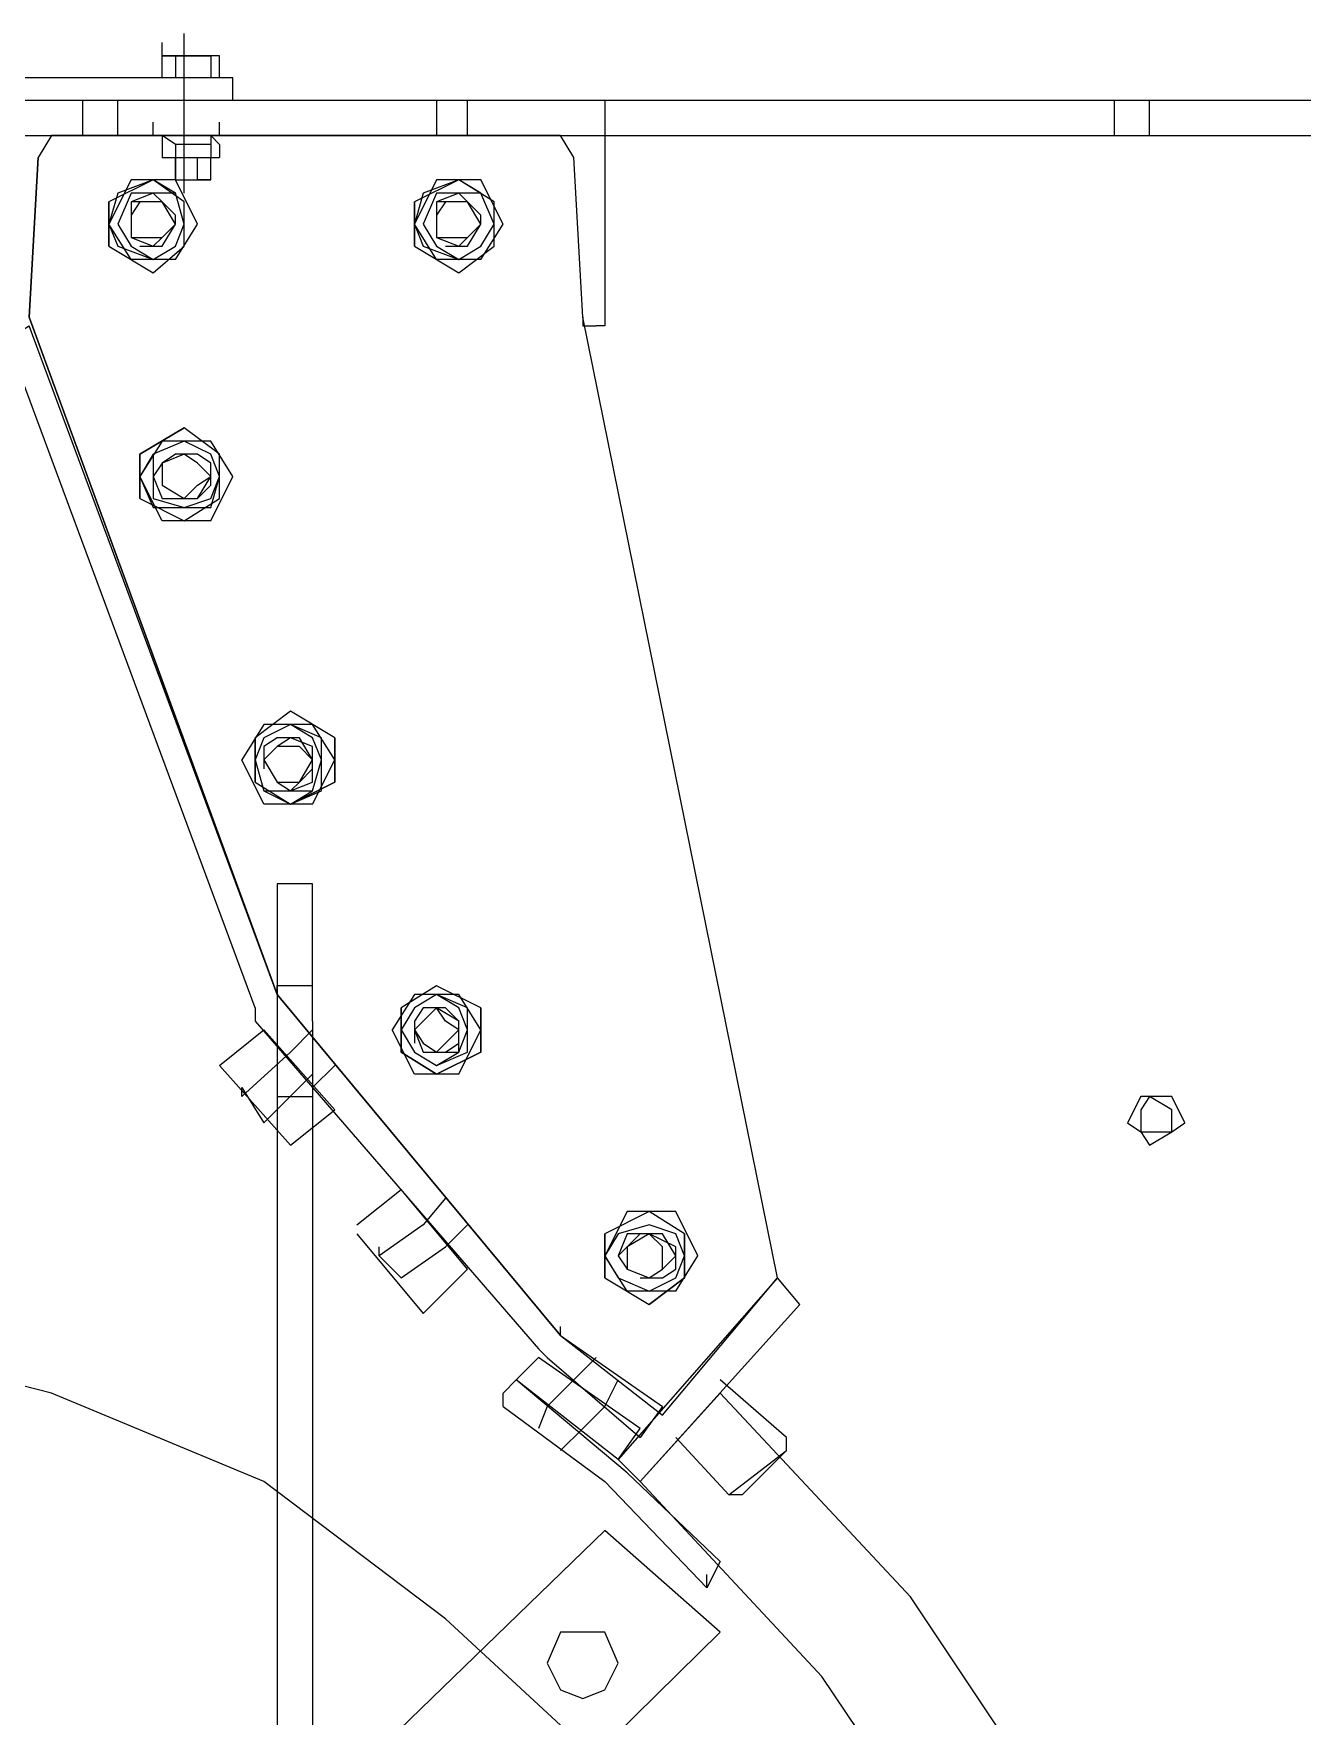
# Model space of a CAD drawing. Header units: millimetres. Extents: x 3220 to 226993, y 817 to 176024.
# Drawn here: x 199794 to 200208, y 147324 to 147873 of the extents above; entities that cross this region are included whole.
import ezdxf

# ---------------------------------------------------------------- set-up
doc = ezdxf.new("R2010")
doc.units = ezdxf.units.MM

# ---------------------------------------------------------------- blocks, each defined once
blk = doc.blocks.new('ligne broyage L 2')
at = {"color": 7, "linetype": 'Continuous', "lineweight": -2, "true_color": 0x000007}
for points in [[(185.16, 11660.67), (185.16, 11665.01), (185.16, 11665.01)], [(192.4, 11615.83), (192.4, 11667.91), (192.4, 11667.91)], [(189.5, 11660.67), (201.07, 11660.67), (185.16, 11660.67)], [(185.16, 11653.44), (185.16, 11660.67), (189.5, 11660.67)], [(189.5, 11660.67), (189.5, 11653.44), (189.5, 11653.44)], [(203.97, 11653.44), (203.97, 11660.67), (201.07, 11660.67), (201.07, 11653.44)], [(182.27, 11634.64), (182.27, 11638.97)], [(203.97, 11634.64), (203.97, 11638.97)], [(189.5, 11631.74), (185.16, 11634.64), (185.16, 11631.74)], [(185.16, 11631.74), (185.16, 11627.4)], [(201.07, 11631.74), (189.5, 11631.74)], [(189.5, 11631.74), (189.5, 11627.4), (189.5, 11627.4)], [(203.97, 11631.74), (201.07, 11634.64), (201.07, 11627.4)], [(203.97, 11631.74), (203.97, 11627.4)], [(185.16, 11627.4), (201.07, 11627.4)], [(185.16, 11627.4), (189.5, 11627.4), (189.5, 11627.4)], [(189.5, 11627.4), (201.07, 11627.4)], [(201.07, 11620.17), (196.73, 11620.17), (196.73, 11627.4)], [(201.07, 11620.17), (201.07, 11627.4), (203.97, 11627.4)], [(189.5, 11620.17), (201.07, 11620.17)], [(189.5, 11620.17), (196.73, 11620.17)]]:
    blk.add_lwpolyline(points, dxfattribs=at)
at = {"color": 7, "linetype": 'Continuous', "lineweight": 15, "true_color": 0x000007}
blk.add_lwpolyline([(208.31, 11646.21), (208.31, 11653.44), (99.81, 11653.44), (99.81, 11646.21)], close=True, dxfattribs=at)
at = {"color": 7, "linetype": 'Continuous', "lineweight": 5, "true_color": 0x000007}
for points in [[(111.39, 11646.21), (655.3, 11646.21), (655.3, 11646.21)], [(111.39, 11634.64), (655.3, 11634.64), (655.3, 11646.21)], [(130.19, 11646.21), (329.82, 11646.21), (329.82, 11646.21)], [(159.12, 11646.21), (159.12, 11634.64)], [(170.7, 11634.64), (170.7, 11646.21)], [(274.85, 11646.21), (274.85, 11634.64)], [(284.98, 11634.64), (284.98, 11646.21)], [(329.82, 11646.21), (329.82, 11572.43)], [(496.18, 11646.21), (496.18, 11634.64)], [(507.75, 11634.64), (507.75, 11646.21)], [(156.23, 11634.64), (149, 11634.64), (144.66, 11627.4)], [(156.23, 11634.64), (149, 11634.64), (144.66, 11627.4)], [(308.12, 11634.64), (156.23, 11634.64)], [(308.12, 11634.64), (156.23, 11634.64), (156.23, 11634.64)], [(319.69, 11627.4), (315.35, 11634.64), (308.12, 11634.64)], [(348.63, 11216.57), (386.24, 11261.42), (322.59, 11575.33), (319.69, 11627.4), (315.35, 11634.64), (308.12, 11634.64)], [(144.66, 11627.4), (141.76, 11575.33)], [(222.77, 11354), (141.76, 11575.33), (144.66, 11627.4)], [(322.59, 11575.33), (319.69, 11627.4), (319.69, 11627.4)], [(167.8, 11598.47), (182.27, 11589.79), (192.4, 11598.47), (192.4, 11612.94), (182.27, 11620.17), (167.8, 11612.94)], [(175.04, 11620.17), (167.8, 11605.7), (167.8, 11605.7)], [(189.5, 11594.13), (196.73, 11605.7), (189.5, 11620.17), (175.04, 11620.17)], [(267.62, 11598.47), (282.08, 11589.79), (293.66, 11598.47), (293.66, 11612.94), (282.08, 11620.17), (267.62, 11612.94)], [(296.55, 11605.7), (289.32, 11620.17), (274.85, 11620.17), (267.62, 11605.7)], [(167.8, 11598.47), (167.8, 11612.94), (167.8, 11612.94)], [(177.93, 11598.47), (185.16, 11598.47), (189.5, 11605.7), (189.5, 11608.6), (185.16, 11612.94), (177.93, 11612.94), (175.04, 11608.6), (175.04, 11605.7)], [(267.62, 11598.47), (267.62, 11612.94), (267.62, 11612.94)], [(277.74, 11598.47), (284.98, 11598.47), (289.32, 11605.7), (289.32, 11608.6), (284.98, 11612.94), (277.74, 11612.94), (274.85, 11608.6), (274.85, 11605.7)], [(189.5, 11594.13), (175.04, 11594.13), (167.8, 11605.7)], [(289.32, 11594.13), (274.85, 11594.13), (267.62, 11605.7)], [(289.32, 11594.13), (296.55, 11605.7), (296.55, 11605.7)], [(215.54, 11349.66), (134.53, 11568.09), (141.76, 11572.43)], [(141.76, 11575.33), (222.77, 11354)], [(315.35, 11242.61), (222.77, 11354), (141.76, 11572.43)], [(322.59, 11575.33), (322.59, 11572.43), (326.93, 11572.43)], [(386.24, 11261.42), (322.59, 11575.33)], [(329.82, 11572.43), (326.93, 11572.43)], [(177.93, 11530.48), (192.4, 11539.16), (192.4, 11539.16)], [(177.93, 11516.02), (192.4, 11508.78), (203.97, 11516.02), (203.97, 11530.48), (192.4, 11539.16)], [(208.31, 11523.25), (201.07, 11534.82), (185.16, 11534.82), (177.93, 11523.25)], [(177.93, 11516.02), (177.93, 11530.48), (177.93, 11530.48)], [(189.5, 11516.02), (196.73, 11516.02), (201.07, 11520.36), (201.07, 11527.59), (196.73, 11530.48), (189.5, 11530.48), (185.16, 11527.59), (185.16, 11520.36)], [(201.07, 11508.78), (185.16, 11508.78), (177.93, 11523.25)], [(201.07, 11508.78), (208.31, 11523.25), (208.31, 11523.25)], [(241.58, 11437.9), (227.11, 11446.58), (215.54, 11437.9)], [(215.54, 11423.43), (227.11, 11416.2), (241.58, 11423.43), (241.58, 11437.9), (227.11, 11446.58), (215.54, 11437.9)], [(241.58, 11430.67), (234.35, 11442.24), (218.43, 11442.24), (211.2, 11430.67)], [(215.54, 11437.9), (215.54, 11423.43), (227.11, 11416.2)], [(215.54, 11423.43), (215.54, 11437.9), (215.54, 11437.9)], [(227.11, 11420.54), (230.01, 11423.43), (234.35, 11427.77), (234.35, 11430.67), (230.01, 11437.9), (222.77, 11437.9), (218.43, 11435.01), (218.43, 11427.77)], [(241.58, 11437.9), (241.58, 11423.43), (227.11, 11416.2)], [(234.35, 11416.2), (218.43, 11416.2), (211.2, 11430.67)], [(234.35, 11416.2), (241.58, 11430.67), (241.58, 11430.67)], [(222.77, 11390.16), (222.77, 10765.24), (222.77, 10765.24)], [(234.35, 11345.32), (234.35, 11390.16), (222.77, 11390.16)], [(234.35, 11356.89), (222.77, 11356.89)], [(222.77, 11354), (222.77, 11356.89)], [(222.77, 11354), (222.77, 11356.89)], [(289.32, 11349.66), (274.85, 11356.89), (263.28, 11349.66)], [(274.85, 11327.96), (289.32, 11335.19), (289.32, 11349.66), (274.85, 11356.89), (263.28, 11349.66)], [(222.77, 11354), (315.35, 11242.61), (348.63, 11216.57)], [(282.08, 11327.96), (289.32, 11342.43), (282.08, 11354), (267.62, 11354), (260.38, 11342.43)], [(215.54, 11349.66), (215.54, 11345.32), (308.12, 11238.27)], [(263.28, 11349.66), (263.28, 11335.19), (274.85, 11327.96)], [(263.28, 11335.19), (263.28, 11349.66), (263.28, 11349.66)], [(274.85, 11335.19), (277.74, 11335.19), (282.08, 11338.09), (282.08, 11345.32), (277.74, 11349.66), (270.51, 11349.66), (267.62, 11345.32), (267.62, 11338.09)], [(289.32, 11349.66), (289.32, 11335.19), (274.85, 11327.96)], [(203.97, 11330.85), (218.43, 11342.43)], [(227.11, 11304.82), (241.58, 11316.39), (218.43, 11342.43)], [(234.35, 11342.43), (227.11, 11335.19)], [(234.35, 11345.32), (234.35, 10690.02), (234.35, 10690.02)], [(282.08, 11327.96), (267.62, 11327.96), (260.38, 11342.43)], [(227.11, 11335.19), (211.2, 11320.73)], [(274.85, 11327.96), (263.28, 11335.19), (263.28, 11335.19)], [(203.97, 11330.85), (227.11, 11304.82), (227.11, 11304.82)], [(234.35, 11323.62), (241.58, 11330.85)], [(218.43, 11312.05), (234.35, 11327.96)], [(211.2, 11323.62), (218.43, 11312.05), (218.43, 11312.05)], [(211.2, 11320.73), (211.2, 11323.62), (211.2, 11323.62)], [(222.77, 11320.73), (234.35, 11320.73)], [(248.81, 11278.78), (263.28, 11290.35)], [(270.51, 11249.85), (284.98, 11264.31), (263.28, 11290.35)], [(277.74, 11287.46), (270.51, 11278.78)], [(355.86, 11275.88), (344.29, 11283.12), (329.82, 11275.88)], [(329.82, 11261.42), (344.29, 11252.74), (355.86, 11261.42), (355.86, 11275.88), (344.29, 11283.12), (329.82, 11275.88)], [(360.2, 11268.65), (352.97, 11283.12), (337.05, 11283.12), (329.82, 11268.65)], [(248.81, 11275.88), (270.51, 11249.85), (270.51, 11249.85)], [(270.51, 11278.78), (256.04, 11268.65)], [(277.74, 11271.54), (284.98, 11278.78)], [(329.82, 11275.88), (329.82, 11261.42), (344.29, 11252.74)], [(329.82, 11261.42), (329.82, 11275.88), (329.82, 11275.88)], [(341.39, 11261.42), (348.63, 11261.42), (352.97, 11264.31), (352.97, 11271.54), (344.29, 11275.88), (341.39, 11275.88), (337.05, 11271.54), (334.16, 11268.65)], [(355.86, 11275.88), (355.86, 11261.42), (344.29, 11252.74)], [(256.04, 11268.65), (256.04, 11271.54)], [(263.28, 11261.42), (277.74, 11271.54)], [(256.04, 11268.65), (263.28, 11261.42), (263.28, 11261.42)], [(352.97, 11257.08), (337.05, 11257.08), (329.82, 11268.65)], [(352.97, 11257.08), (360.2, 11268.65), (360.2, 11268.65)], [(393.47, 11252.74), (386.24, 11261.42), (334.16, 11202.11)], [(341.39, 11194.87), (393.47, 11252.74)], [(436.87, 10820.21), (429.63, 10893.99), (407.94, 10967.76), (377.56, 11034.3), (334.16, 11097.95), (277.74, 11150.03), (218.43, 11194.87), (149, 11223.81), (75.22, 11242.61), (0, 11249.85), (-73.78, 11242.61), (-147.55, 11223.81), (-214.09, 11194.87), (-277.74, 11150.03), (-328.37, 11097.95), (-373.22, 11034.3), (-406.49, 10967.76), (-425.29, 10893.99), (-432.53, 10820.21)], [(315.35, 11242.61), (315.35, 11245.51)], [(315.35, 11242.61), (348.63, 11219.47), (348.63, 11219.47)], [(315.35, 11242.61), (348.63, 11216.57)], [(308.12, 11238.27), (311.01, 11235.38)], [(334.16, 11202.11), (300.89, 11228.15), (308.12, 11235.38)], [(334.16, 11202.11), (341.39, 11212.23), (308.12, 11235.38)], [(311.01, 11235.38), (341.39, 11209.34)], [(326.93, 11235.38), (319.69, 11228.15)], [(337.05, 11197.77), (300.89, 11228.15), (296.55, 11223.81)], [(319.69, 11228.15), (311.01, 11219.47)], [(329.82, 11219.47), (334.16, 11228.15)], [(389.13, 11209.34), (367.43, 11228.15)], [(296.55, 11219.47), (296.55, 11223.81)], [(296.55, 11219.47), (329.82, 11194.87), (329.82, 11194.87)], [(311.01, 11219.47), (308.12, 11212.23)], [(322.59, 11212.23), (329.82, 11219.47)], [(341.39, 11194.87), (367.43, 11223.81), (367.43, 11223.81)], [(348.63, 11219.47), (341.39, 11209.34)], [(541.02, 10720.4), (548.25, 10812.98), (541.02, 10905.56), (519.32, 10993.8), (481.71, 11079.15), (429.63, 11157.26), (367.43, 11223.81)], [(315.35, 11205), (322.59, 11212.23)], [(374.66, 11190.54), (370.32, 11190.54), (352.97, 11209.34)], [(370.32, 11190.54), (389.13, 11205), (389.13, 11209.34)], [(389.13, 11205), (389.13, 11209.34), (389.13, 11209.34)], [(389.13, 11205), (374.66, 11190.54), (374.66, 11190.54)], [(334.16, 11202.11), (341.39, 11194.87), (341.39, 11194.87)], [(367.43, 11168.84), (337.05, 11197.77), (337.05, 11197.77)], [(363.09, 11160.16), (329.82, 11194.87)], [(541.02, 10720.4), (504.86, 10727.63), (512.09, 10812.98), (504.86, 10898.33), (481.71, 10983.67), (448.44, 11060.34), (400.7, 11131.23), (341.39, 11194.87)], [(367.43, 11168.84), (363.09, 11160.16), (363.09, 11160.16)], [(363.09, 11160.16), (363.09, 11164.5)]]:
    blk.add_lwpolyline(points, dxfattribs=at)
at = {"color": 7, "linetype": 'Continuous', "lineweight": -2, "true_color": 0x000007}
for points in [[(182.27, 11634.64), (203.97, 11634.64)], [(189.5, 11620.17), (189.5, 11627.4)]]:
    blk.add_lwpolyline(points, close=True, dxfattribs=at)
at = {"color": 7, "linetype": 'Continuous', "lineweight": 5, "true_color": 0x000007}
for points in [[(167.8, 11598.47), (182.27, 11589.79), (192.4, 11598.47), (192.4, 11612.94), (182.27, 11620.17), (167.8, 11612.94)], [(192.4, 11605.7), (189.5, 11615.83), (182.27, 11620.17), (170.7, 11615.83), (167.8, 11605.7), (170.7, 11598.47), (182.27, 11594.13), (189.5, 11598.47)], [(192.4, 11605.7), (189.5, 11615.83), (175.04, 11615.83), (170.7, 11605.7), (175.04, 11598.47), (182.27, 11594.13), (189.5, 11598.47)], [(192.4, 11605.7), (189.5, 11615.83), (175.04, 11615.83), (170.7, 11605.7), (175.04, 11598.47), (182.27, 11594.13), (189.5, 11598.47)], [(189.5, 11605.7), (185.16, 11612.94), (182.27, 11615.83), (175.04, 11612.94), (175.04, 11601.36), (182.27, 11598.47), (185.16, 11601.36)], [(267.62, 11598.47), (282.08, 11589.79), (293.66, 11598.47), (293.66, 11612.94), (282.08, 11620.17), (267.62, 11612.94)], [(293.66, 11605.7), (289.32, 11615.83), (282.08, 11620.17), (270.51, 11615.83), (267.62, 11605.7), (270.51, 11598.47), (282.08, 11594.13), (289.32, 11598.47)], [(293.66, 11605.7), (289.32, 11615.83), (274.85, 11615.83), (270.51, 11605.7), (274.85, 11598.47), (282.08, 11594.13), (289.32, 11598.47)], [(293.66, 11605.7), (289.32, 11615.83), (274.85, 11615.83), (270.51, 11605.7), (274.85, 11598.47), (282.08, 11594.13), (289.32, 11598.47)], [(289.32, 11605.7), (284.98, 11612.94), (282.08, 11615.83), (274.85, 11612.94), (274.85, 11601.36), (282.08, 11598.47), (284.98, 11601.36)], [(189.5, 11605.7), (185.16, 11612.94), (175.04, 11612.94), (175.04, 11601.36), (185.16, 11601.36)], [(289.32, 11605.7), (284.98, 11612.94), (274.85, 11612.94), (274.85, 11601.36), (284.98, 11601.36)], [(177.93, 11530.48), (177.93, 11516.02), (192.4, 11508.78), (203.97, 11516.02), (203.97, 11530.48), (192.4, 11539.16)], [(203.97, 11523.25), (201.07, 11530.48), (192.4, 11534.82), (182.27, 11530.48), (177.93, 11523.25), (182.27, 11513.12), (201.07, 11513.12)], [(203.97, 11523.25), (201.07, 11530.48), (192.4, 11534.82), (182.27, 11530.48), (182.27, 11516.02), (192.4, 11513.12), (201.07, 11516.02)], [(203.97, 11523.25), (201.07, 11530.48), (192.4, 11534.82), (182.27, 11530.48), (182.27, 11516.02), (192.4, 11513.12), (201.07, 11516.02)], [(201.07, 11523.25), (196.73, 11527.59), (192.4, 11530.48), (185.16, 11527.59), (182.27, 11523.25), (185.16, 11516.02), (196.73, 11516.02)], [(201.07, 11523.25), (196.73, 11527.59), (192.4, 11530.48), (185.16, 11527.59), (185.16, 11520.36), (192.4, 11516.02), (196.73, 11520.36)], [(237.24, 11430.67), (234.35, 11437.9), (227.11, 11442.24), (218.43, 11437.9), (215.54, 11430.67), (218.43, 11420.54), (234.35, 11420.54)], [(237.24, 11430.67), (234.35, 11437.9), (227.11, 11442.24), (218.43, 11437.9), (215.54, 11430.67), (218.43, 11420.54), (227.11, 11416.2), (234.35, 11420.54)], [(237.24, 11430.67), (237.24, 11437.9), (227.11, 11442.24), (218.43, 11437.9), (215.54, 11430.67), (218.43, 11420.54), (227.11, 11416.2), (237.24, 11420.54)], [(234.35, 11430.67), (234.35, 11435.01), (227.11, 11437.9), (222.77, 11435.01), (218.43, 11430.67), (222.77, 11423.43), (227.11, 11420.54), (234.35, 11423.43)], [(234.35, 11430.67), (230.01, 11435.01), (222.77, 11435.01), (218.43, 11430.67), (222.77, 11423.43), (230.01, 11423.43)], [(284.98, 11342.43), (282.08, 11349.66), (274.85, 11354), (267.62, 11349.66), (263.28, 11342.43), (267.62, 11335.19), (274.85, 11330.85), (282.08, 11335.19)], [(284.98, 11342.43), (282.08, 11349.66), (274.85, 11354), (267.62, 11349.66), (263.28, 11342.43), (267.62, 11335.19), (274.85, 11330.85), (282.08, 11335.19)], [(284.98, 11342.43), (284.98, 11349.66), (274.85, 11354), (267.62, 11349.66), (263.28, 11342.43), (267.62, 11335.19), (274.85, 11330.85), (284.98, 11335.19)], [(282.08, 11342.43), (282.08, 11345.32), (274.85, 11349.66), (270.51, 11345.32), (267.62, 11342.43), (270.51, 11335.19), (282.08, 11335.19)], [(282.08, 11342.43), (277.74, 11345.32), (274.85, 11349.66), (270.51, 11345.32), (267.62, 11342.43), (270.51, 11338.09), (274.85, 11335.19), (277.74, 11338.09)], [(519.32, 11312.05), (514.98, 11320.73), (504.86, 11320.73), (500.52, 11312.05), (504.86, 11309.15), (507.75, 11304.82), (514.98, 11309.15)], [(514.98, 11312.05), (514.98, 11316.39), (507.75, 11320.73), (504.86, 11316.39), (504.86, 11309.15), (514.98, 11309.15)], [(355.86, 11268.65), (352.97, 11275.88), (344.29, 11278.78), (334.16, 11275.88), (329.82, 11268.65), (334.16, 11261.42), (344.29, 11257.08), (352.97, 11261.42)], [(355.86, 11268.65), (352.97, 11275.88), (344.29, 11278.78), (334.16, 11275.88), (329.82, 11268.65), (334.16, 11261.42), (344.29, 11257.08), (352.97, 11261.42)], [(355.86, 11268.65), (352.97, 11275.88), (344.29, 11278.78), (334.16, 11275.88), (329.82, 11268.65), (334.16, 11261.42), (344.29, 11257.08), (352.97, 11261.42)], [(352.97, 11268.65), (348.63, 11275.88), (337.05, 11275.88), (334.16, 11268.65), (337.05, 11264.31), (344.29, 11261.42), (348.63, 11264.31)], [(348.63, 11268.65), (348.63, 11271.54), (344.29, 11275.88), (337.05, 11271.54), (337.05, 11264.31), (344.29, 11261.42), (348.63, 11264.31)], [(367.43, 11145.69), (329.82, 11178.96), (234.35, 11086.38), (270.51, 11050.22)], [(334.16, 11135.57), (329.82, 11145.69), (315.35, 11145.69), (311.01, 11135.57), (315.35, 11126.89), (322.59, 11123.99), (329.82, 11126.89)]]:
    blk.add_lwpolyline(points, close=True, dxfattribs=at)

msp = doc.modelspace()

# ---------------------------------------------------------------- block references
msp.add_blockref('ligne broyage L 2', (199650.83, 136205.53))

doc.saveas('drawing.dxf')
